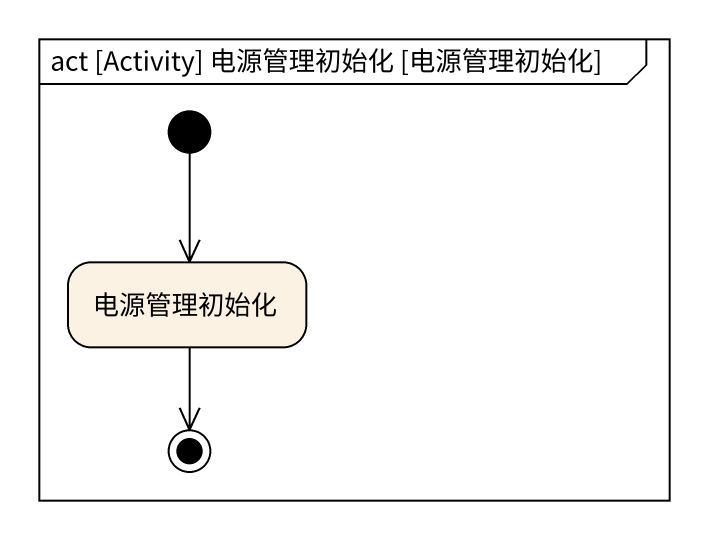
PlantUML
@startuml
mainframe act [Activity] 电源管理初始化 [电源管理初始化]
hide empty description
state 电源管理初始化
[*] --> 电源管理初始化
电源管理初始化 --> [*]
@enduml
